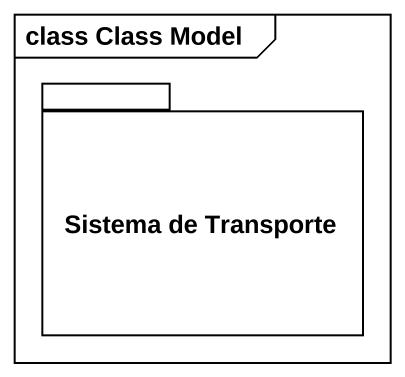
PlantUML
@startuml
mainframe class Class Model
package "Sistema de Transporte" as Sistema_de_Transporte {
}
@enduml
